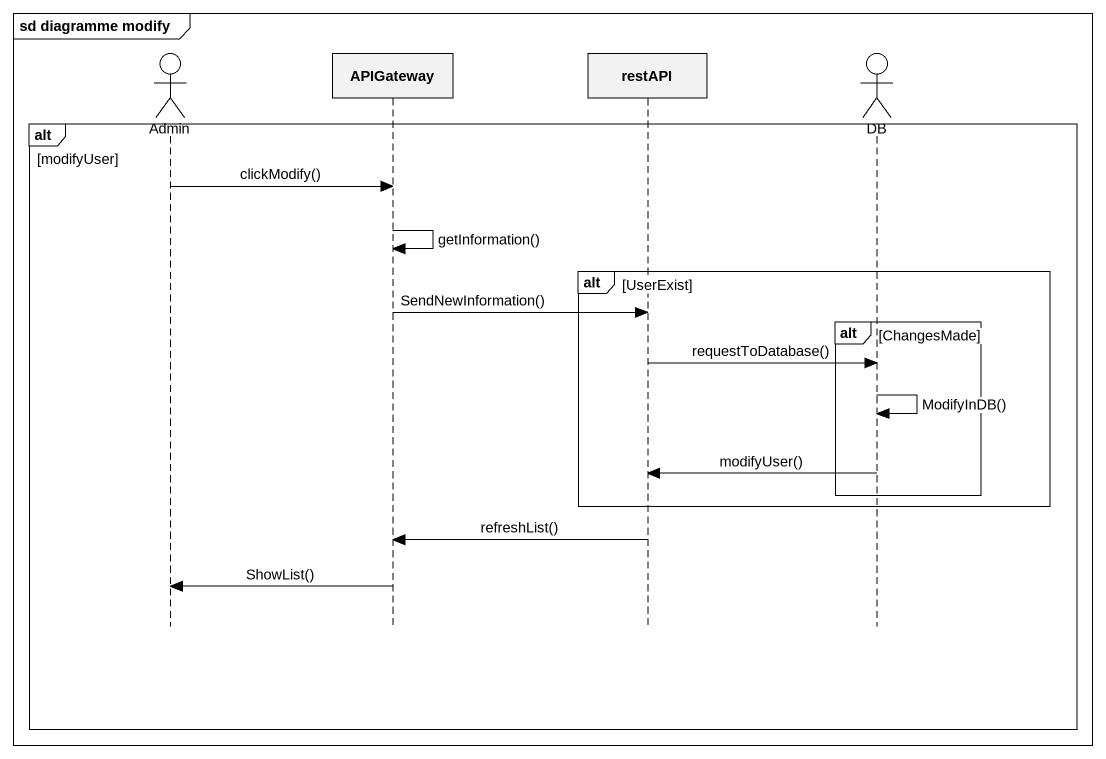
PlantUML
@startuml
mainframe sd diagramme modify
hide footbox
actor Admin
participant APIGateway
participant restAPI
actor DB

alt modifyUser
  Admin -> APIGateway : clickModify()
  APIGateway -> APIGateway : getInformation()
  alt UserExist
    APIGateway -> restAPI : SendNewInformation()
    alt ChangesMade
      restAPI -> DB : requestToDatabase()
      DB -> DB : ModifyInDB()
      DB -> restAPI : modifyUser()
    end
  end
  restAPI -> APIGateway : refreshList()
  APIGateway -> Admin : ShowList()
end
@enduml
